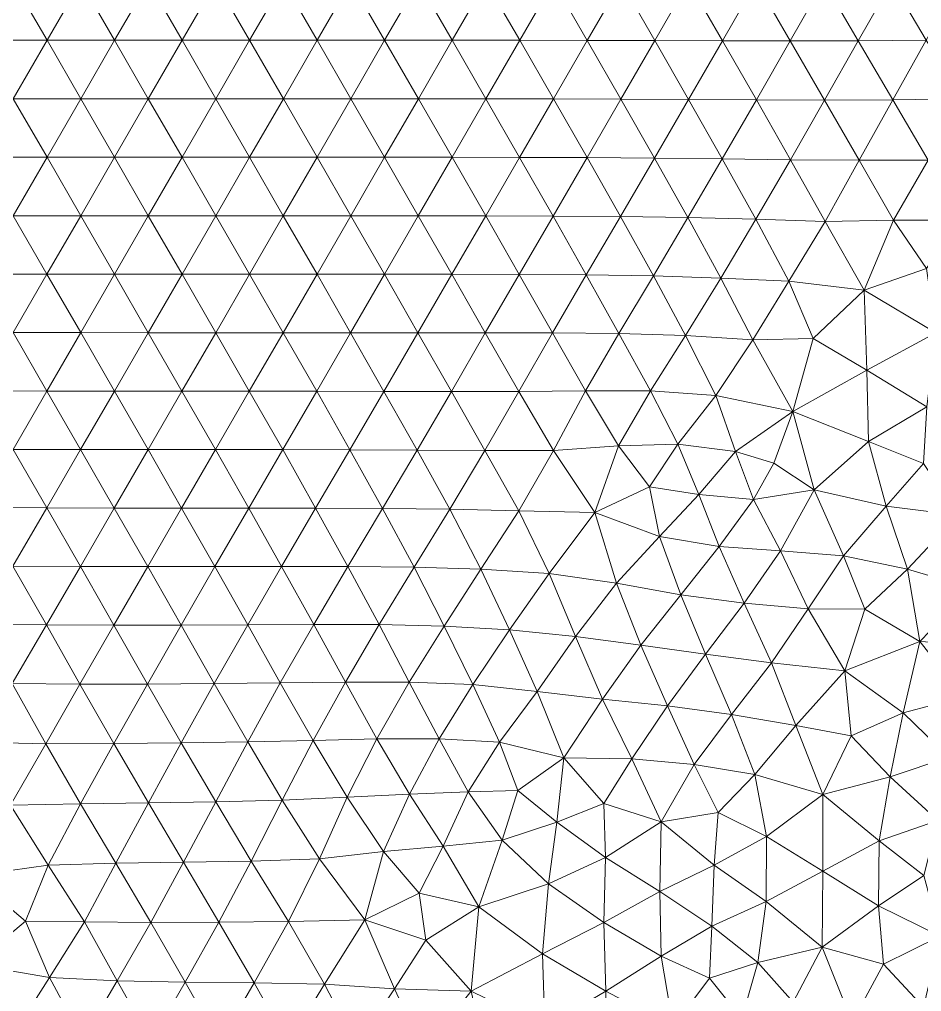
# Model space of a CAD drawing. Extents: x 1.2 to 53.9, y -43.5 to 3.2.
# Drawn here: x 37.627 to 40.299, y -37.213 to -34.335 of the extents above; entities that cross this region are included whole.
import ezdxf

# ---------------------------------------------------------------- set-up
doc = ezdxf.new("R2010")
doc.units = 0
doc.header["$MEASUREMENT"] = 0
doc.layers.add('layer', color=7, linetype='Continuous')

msp = doc.modelspace()

# ---------------------------------------------------------------- linework, layer by layer
at = {"layer": 'layer', "color": 47, "lineweight": 9}
for points in [[(40.4113, -34.222), (40.211, -34.2233), (40.3132, -34.3964)], [(37.709, -34.3963), (37.609, -34.2231), (37.509, -34.3963)], [(37.8091, -34.2231), (37.609, -34.2231), (37.709, -34.3963)], [(37.9091, -34.3963), (37.8091, -34.2231), (37.709, -34.3963)], [(38.0091, -34.2231), (37.8091, -34.2231), (37.9091, -34.3963)], [(38.1091, -34.3963), (38.0091, -34.2231), (37.9091, -34.3963)], [(38.2091, -34.2231), (38.0091, -34.2231), (38.1091, -34.3963)], [(38.3091, -34.3963), (38.2091, -34.2231), (38.1091, -34.3963)], [(38.4091, -34.2231), (38.2091, -34.2231), (38.3091, -34.3963)], [(38.509, -34.3963), (38.4091, -34.2231), (38.3091, -34.3963)], [(38.6091, -34.2231), (38.4091, -34.2231), (38.509, -34.3963)], [(38.709, -34.3963), (38.6091, -34.2231), (38.509, -34.3963)], [(38.809, -34.2231), (38.6091, -34.2231), (38.709, -34.3963)], [(38.909, -34.3964), (38.809, -34.2231), (38.709, -34.3963)], [(39.009, -34.2231), (38.809, -34.2231), (38.909, -34.3964)], [(39.109, -34.3965), (39.009, -34.2231), (38.909, -34.3964)], [(39.209, -34.2232), (39.009, -34.2231), (39.109, -34.3965)], [(39.309, -34.3967), (39.209, -34.2232), (39.109, -34.3965)], [(39.4091, -34.2234), (39.209, -34.2232), (39.309, -34.3967)], [(39.5091, -34.3971), (39.4091, -34.2234), (39.309, -34.3967)], [(39.6092, -34.2236), (39.4091, -34.2234), (39.5091, -34.3971)], [(39.7095, -34.3977), (39.6092, -34.2236), (39.5091, -34.3971)], [(39.8096, -34.2238), (39.6092, -34.2236), (39.7095, -34.3977)], [(39.9103, -34.3981), (39.8096, -34.2238), (39.7095, -34.3977)], [(40.0102, -34.2238), (39.8096, -34.2238), (39.9103, -34.3981)], [(40.1116, -34.398), (40.0102, -34.2238), (39.9103, -34.3981)], [(40.211, -34.2233), (40.0102, -34.2238), (40.1116, -34.398)], [(40.3132, -34.3964), (40.211, -34.2233), (40.1116, -34.398)], [(37.709, -34.3963), (37.509, -34.3963), (37.609, -34.5695)], [(37.809, -34.5695), (37.709, -34.3963), (37.609, -34.5695)], [(37.9091, -34.3963), (37.709, -34.3963), (37.809, -34.5695)], [(38.009, -34.5695), (37.9091, -34.3963), (37.809, -34.5695)], [(38.1091, -34.3963), (37.9091, -34.3963), (38.009, -34.5695)], [(38.209, -34.5695), (38.1091, -34.3963), (38.009, -34.5695)], [(38.3091, -34.3963), (38.1091, -34.3963), (38.209, -34.5695)], [(38.409, -34.5695), (38.3091, -34.3963), (38.209, -34.5695)], [(38.509, -34.3963), (38.3091, -34.3963), (38.409, -34.5695)], [(38.609, -34.5695), (38.509, -34.3963), (38.409, -34.5695)], [(38.709, -34.3963), (38.509, -34.3963), (38.609, -34.5695)], [(38.809, -34.5696), (38.709, -34.3963), (38.609, -34.5695)], [(38.909, -34.3964), (38.709, -34.3963), (38.809, -34.5696)], [(39.0089, -34.5697), (38.909, -34.3964), (38.809, -34.5696)], [(39.109, -34.3965), (38.909, -34.3964), (39.0089, -34.5697)], [(39.2088, -34.5699), (39.109, -34.3965), (39.0089, -34.5697)], [(39.309, -34.3967), (39.109, -34.3965), (39.2088, -34.5699)], [(39.4088, -34.5705), (39.309, -34.3967), (39.2088, -34.5699)], [(39.5091, -34.3971), (39.309, -34.3967), (39.4088, -34.5705)], [(39.6091, -34.5715), (39.5091, -34.3971), (39.4088, -34.5705)], [(39.7095, -34.3977), (39.5091, -34.3971), (39.6091, -34.5715)], [(39.81, -34.5728), (39.7095, -34.3977), (39.6091, -34.5715)], [(39.9103, -34.3981), (39.7095, -34.3977), (39.81, -34.5728)], [(40.0117, -34.5737), (39.9103, -34.3981), (39.81, -34.5728)], [(40.1116, -34.398), (39.9103, -34.3981), (40.0117, -34.5737)], [(40.2146, -34.5733), (40.1116, -34.398), (40.0117, -34.5737)], [(40.3132, -34.3964), (40.1116, -34.398), (40.2146, -34.5733)], [(40.4191, -34.5703), (40.3132, -34.3964), (40.2146, -34.5733)], [(37.709, -34.7427), (37.609, -34.5695), (37.509, -34.7426)], [(37.809, -34.5695), (37.609, -34.5695), (37.709, -34.7427)], [(37.909, -34.7427), (37.809, -34.5695), (37.709, -34.7427)], [(38.009, -34.5695), (37.809, -34.5695), (37.909, -34.7427)], [(38.109, -34.7427), (38.009, -34.5695), (37.909, -34.7427)], [(38.209, -34.5695), (38.009, -34.5695), (38.109, -34.7427)], [(38.309, -34.7427), (38.209, -34.5695), (38.109, -34.7427)], [(38.409, -34.5695), (38.209, -34.5695), (38.309, -34.7427)], [(38.509, -34.7427), (38.409, -34.5695), (38.309, -34.7427)], [(38.609, -34.5695), (38.409, -34.5695), (38.509, -34.7427)], [(38.7089, -34.7428), (38.609, -34.5695), (38.509, -34.7427)], [(38.809, -34.5696), (38.609, -34.5695), (38.7089, -34.7428)], [(38.9088, -34.7429), (38.809, -34.5696), (38.7089, -34.7428)], [(39.0089, -34.5697), (38.809, -34.5696), (38.9088, -34.7429)], [(39.1086, -34.7431), (39.0089, -34.5697), (38.9088, -34.7429)], [(39.2088, -34.5699), (39.0089, -34.5697), (39.1086, -34.7431)], [(39.3084, -34.7438), (39.2088, -34.5699), (39.1086, -34.7431)], [(39.4088, -34.5705), (39.2088, -34.5699), (39.3084, -34.7438)], [(39.5084, -34.7452), (39.4088, -34.5705), (39.3084, -34.7438)], [(39.6091, -34.5715), (39.4088, -34.5705), (39.5084, -34.7452)], [(39.7091, -34.7476), (39.6091, -34.5715), (39.5084, -34.7452)], [(39.81, -34.5728), (39.6091, -34.5715), (39.7091, -34.7476)], [(39.9111, -34.7504), (39.81, -34.5728), (39.7091, -34.7476)], [(40.0117, -34.5737), (39.81, -34.5728), (39.9111, -34.7504)], [(40.1143, -34.7514), (40.0117, -34.5737), (39.9111, -34.7504)], [(40.2146, -34.5733), (40.0117, -34.5737), (40.1143, -34.7514)], [(40.3193, -34.7511), (40.2146, -34.5733), (40.1143, -34.7514)], [(40.4191, -34.5703), (40.2146, -34.5733), (40.3193, -34.7511)], [(37.709, -34.7427), (37.509, -34.7426), (37.609, -34.9158)], [(37.809, -34.9158), (37.709, -34.7427), (37.609, -34.9158)], [(37.909, -34.7427), (37.709, -34.7427), (37.809, -34.9158)], [(38.009, -34.9159), (37.909, -34.7427), (37.809, -34.9158)], [(38.109, -34.7427), (37.909, -34.7427), (38.009, -34.9159)], [(38.209, -34.9159), (38.109, -34.7427), (38.009, -34.9159)], [(38.309, -34.7427), (38.109, -34.7427), (38.209, -34.9159)], [(38.4089, -34.9159), (38.309, -34.7427), (38.209, -34.9159)], [(38.509, -34.7427), (38.309, -34.7427), (38.4089, -34.9159)], [(38.6088, -34.916), (38.509, -34.7427), (38.4089, -34.9159)], [(38.7089, -34.7428), (38.509, -34.7427), (38.6088, -34.916)], [(38.8086, -34.9161), (38.7089, -34.7428), (38.6088, -34.916)], [(38.9088, -34.7429), (38.7089, -34.7428), (38.8086, -34.9161)], [(39.0083, -34.9163), (38.9088, -34.7429), (38.8086, -34.9161)], [(39.1086, -34.7431), (38.9088, -34.7429), (39.0083, -34.9163)], [(39.2079, -34.9168), (39.1086, -34.7431), (39.0083, -34.9163)], [(39.3084, -34.7438), (39.1086, -34.7431), (39.2079, -34.9168)], [(39.4074, -34.9183), (39.3084, -34.7438), (39.2079, -34.9168)], [(39.5084, -34.7452), (39.3084, -34.7438), (39.4074, -34.9183)], [(39.6074, -34.9215), (39.5084, -34.7452), (39.4074, -34.9183)], [(39.7091, -34.7476), (39.5084, -34.7452), (39.6074, -34.9215)], [(39.8088, -34.9266), (39.7091, -34.7476), (39.6074, -34.9215)], [(39.9111, -34.7504), (39.7091, -34.7476), (39.8088, -34.9266)], [(40.0142, -34.9334), (39.9111, -34.7504), (39.8088, -34.9266)], [(40.1143, -34.7514), (39.9111, -34.7504), (40.0142, -34.9334)], [(40.2165, -34.9288), (40.1143, -34.7514), (40.0142, -34.9334)], [(40.3193, -34.7511), (40.1143, -34.7514), (40.2165, -34.9288)], [(40.4101, -34.9295), (40.3193, -34.7511), (40.2165, -34.9288)], [(37.7089, -35.089), (37.609, -34.9158), (37.5088, -35.0888)], [(37.809, -34.9158), (37.609, -34.9158), (37.7089, -35.089)], [(37.909, -35.089), (37.809, -34.9158), (37.7089, -35.089)], [(38.009, -34.9159), (37.809, -34.9158), (37.909, -35.089)], [(38.1089, -35.0891), (38.009, -34.9159), (37.909, -35.089)], [(38.209, -34.9159), (38.009, -34.9159), (38.1089, -35.0891)], [(38.3088, -35.0891), (38.209, -34.9159), (38.1089, -35.0891)], [(38.4089, -34.9159), (38.209, -34.9159), (38.3088, -35.0891)], [(38.5087, -35.0892), (38.4089, -34.9159), (38.3088, -35.0891)], [(38.6088, -34.916), (38.4089, -34.9159), (38.5087, -35.0892)], [(38.7084, -35.0893), (38.6088, -34.916), (38.5087, -35.0892)], [(38.8086, -34.9161), (38.6088, -34.916), (38.7084, -35.0893)], [(38.9081, -35.0894), (38.8086, -34.9161), (38.7084, -35.0893)], [(39.0083, -34.9163), (38.8086, -34.9161), (38.9081, -35.0894)], [(39.1074, -35.0898), (39.0083, -34.9163), (38.9081, -35.0894)], [(39.2079, -34.9168), (39.0083, -34.9163), (39.1074, -35.0898)], [(39.3063, -35.0908), (39.2079, -34.9168), (39.1074, -35.0898)], [(39.4074, -34.9183), (39.2079, -34.9168), (39.3063, -35.0908)], [(39.5051, -35.094), (39.4074, -34.9183), (39.3063, -35.0908)], [(39.6074, -34.9215), (39.4074, -34.9183), (39.5051, -35.094)], [(39.7048, -35.1004), (39.6074, -34.9215), (39.5051, -35.094)], [(39.8088, -34.9266), (39.6074, -34.9215), (39.7048, -35.1004)], [(39.9061, -35.1095), (39.8088, -34.9266), (39.7048, -35.1004)], [(40.0142, -34.9334), (39.8088, -34.9266), (39.9061, -35.1095)], [(40.1296, -35.1368), (40.0142, -34.9334), (39.9061, -35.1095)], [(40.2165, -34.9288), (40.0142, -34.9334), (40.1296, -35.1368)], [(40.3136, -35.0724), (40.2165, -34.9288), (40.1296, -35.1368)], [(40.4101, -34.9295), (40.2165, -34.9288), (40.3136, -35.0724)], [(40.3413, -35.2627), (40.3136, -35.0724), (40.1296, -35.1368)], [(37.7089, -35.089), (37.5088, -35.0888), (37.6088, -35.262)], [(37.8089, -35.2621), (37.7089, -35.089), (37.6088, -35.262)], [(37.909, -35.089), (37.7089, -35.089), (37.8089, -35.2621)], [(38.0088, -35.2622), (37.909, -35.089), (37.8089, -35.2621)], [(38.1089, -35.0891), (37.909, -35.089), (38.0088, -35.2622)], [(38.2087, -35.2623), (38.1089, -35.0891), (38.0088, -35.2622)], [(38.3088, -35.0891), (38.1089, -35.0891), (38.2087, -35.2623)], [(38.4085, -35.2623), (38.3088, -35.0891), (38.2087, -35.2623)], [(38.5087, -35.0892), (38.3088, -35.0891), (38.4085, -35.2623)], [(38.6081, -35.2624), (38.5087, -35.0892), (38.4085, -35.2623)], [(38.7084, -35.0893), (38.5087, -35.0892), (38.6081, -35.2624)], [(38.8077, -35.2627), (38.7084, -35.0893), (38.6081, -35.2624)], [(38.9081, -35.0894), (38.7084, -35.0893), (38.8077, -35.2627)], [(39.0072, -35.2629), (38.9081, -35.0894), (38.8077, -35.2627)], [(39.1074, -35.0898), (38.9081, -35.0894), (39.0072, -35.2629)], [(39.2058, -35.263), (39.1074, -35.0898), (39.0072, -35.2629)], [(39.3063, -35.0908), (39.1074, -35.0898), (39.2058, -35.263)], [(39.403, -35.2644), (39.3063, -35.0908), (39.2058, -35.263)], [(39.5051, -35.094), (39.3063, -35.0908), (39.403, -35.2644)], [(39.6001, -35.2706), (39.5051, -35.094), (39.403, -35.2644)], [(39.7048, -35.1004), (39.5051, -35.094), (39.6001, -35.2706)], [(39.7999, -35.2835), (39.7048, -35.1004), (39.6001, -35.2706)], [(39.9061, -35.1095), (39.7048, -35.1004), (39.7999, -35.2835)], [(39.9786, -35.2794), (39.9061, -35.1095), (39.7999, -35.2835)], [(40.1296, -35.1368), (39.9061, -35.1095), (39.9786, -35.2794)], [(40.1296, -35.1368), (39.9786, -35.2794), (40.1376, -35.3735)], [(40.1376, -35.3735), (40.3413, -35.2627), (40.1296, -35.1368)], [(37.7087, -35.4351), (37.6088, -35.262), (37.5085, -35.4347)], [(37.8089, -35.2621), (37.6088, -35.262), (37.7087, -35.4351)], [(37.9087, -35.4353), (37.8089, -35.2621), (37.7087, -35.4351)], [(38.0088, -35.2622), (37.8089, -35.2621), (37.9087, -35.4353)], [(38.1086, -35.4354), (38.0088, -35.2622), (37.9087, -35.4353)], [(38.2087, -35.2623), (38.0088, -35.2622), (38.1086, -35.4354)], [(38.3082, -35.4354), (38.2087, -35.2623), (38.1086, -35.4354)], [(38.4085, -35.2623), (38.2087, -35.2623), (38.3082, -35.4354)], [(38.5077, -35.4355), (38.4085, -35.2623), (38.3082, -35.4354)], [(38.6081, -35.2624), (38.4085, -35.2623), (38.5077, -35.4355)], [(38.7071, -35.4359), (38.6081, -35.2624), (38.5077, -35.4355)], [(38.8077, -35.2627), (38.6081, -35.2624), (38.7071, -35.4359)], [(38.9067, -35.4364), (38.8077, -35.2627), (38.7071, -35.4359)], [(39.0072, -35.2629), (38.8077, -35.2627), (38.9067, -35.4364)], [(39.1064, -35.4364), (39.0072, -35.2629), (38.9067, -35.4364)], [(39.2058, -35.263), (39.0072, -35.2629), (39.1064, -35.4364)], [(39.3036, -35.4345), (39.2058, -35.263), (39.1064, -35.4364)], [(39.403, -35.2644), (39.2058, -35.263), (39.3036, -35.4345)], [(39.4961, -35.4347), (39.403, -35.2644), (39.3036, -35.4345)], [(39.6001, -35.2706), (39.403, -35.2644), (39.4961, -35.4347)], [(39.6901, -35.4484), (39.6001, -35.2706), (39.4961, -35.4347)], [(39.7999, -35.2835), (39.6001, -35.2706), (39.6901, -35.4484)], [(39.9176, -35.4952), (39.7999, -35.2835), (39.6901, -35.4484)], [(39.9176, -35.4952), (39.9786, -35.2794), (39.7999, -35.2835)], [(39.9176, -35.4952), (40.1376, -35.3735), (39.9786, -35.2794)], [(40.1376, -35.3735), (40.3146, -35.4816), (40.3413, -35.2627)], [(40.1422, -35.5845), (40.1376, -35.3735), (39.9176, -35.4952)], [(40.1422, -35.5845), (40.3146, -35.4816), (40.1376, -35.3735)], [(37.7087, -35.4351), (37.5085, -35.4347), (37.6084, -35.6079)], [(37.8085, -35.6083), (37.7087, -35.4351), (37.6084, -35.6079)], [(37.9087, -35.4353), (37.7087, -35.4351), (37.8085, -35.6083)], [(38.0084, -35.6085), (37.9087, -35.4353), (37.8085, -35.6083)], [(38.1086, -35.4354), (37.9087, -35.4353), (38.0084, -35.6085)], [(38.2079, -35.6085), (38.1086, -35.4354), (38.0084, -35.6085)], [(38.3082, -35.4354), (38.1086, -35.4354), (38.2079, -35.6085)], [(38.407, -35.6085), (38.3082, -35.4354), (38.2079, -35.6085)], [(38.5077, -35.4355), (38.3082, -35.4354), (38.407, -35.6085)], [(38.606, -35.6089), (38.5077, -35.4355), (38.407, -35.6085)], [(38.7071, -35.4359), (38.5077, -35.4355), (38.606, -35.6089)], [(38.8052, -35.6099), (38.7071, -35.4359), (38.606, -35.6089)], [(38.9067, -35.4364), (38.7071, -35.4359), (38.8052, -35.6099)], [(39.0059, -35.6113), (38.9067, -35.4364), (38.8052, -35.6099)], [(39.1064, -35.4364), (38.9067, -35.4364), (39.0059, -35.6113)], [(39.209, -35.6107), (39.1064, -35.4364), (39.0059, -35.6113)], [(39.3036, -35.4345), (39.1064, -35.4364), (39.209, -35.6107)], [(39.4018, -35.5977), (39.3036, -35.4345), (39.209, -35.6107)], [(39.4961, -35.4347), (39.3036, -35.4345), (39.4018, -35.5977)], [(39.4961, -35.4347), (39.4018, -35.5977), (39.5776, -35.5927)], [(39.6901, -35.4484), (39.4961, -35.4347), (39.5776, -35.5927)], [(39.7478, -35.6141), (39.6901, -35.4484), (39.5776, -35.5927)], [(39.9176, -35.4952), (39.6901, -35.4484), (39.7478, -35.6141)], [(40.3049, -35.6496), (40.3146, -35.4816), (40.1422, -35.5845)], [(39.8621, -35.6487), (39.9176, -35.4952), (39.7478, -35.6141)], [(39.9812, -35.7277), (39.9176, -35.4952), (39.8621, -35.6487)], [(39.9812, -35.7277), (40.1422, -35.5845), (39.9176, -35.4952)], [(39.4018, -35.5977), (39.209, -35.6107), (39.3316, -35.7946)], [(39.4937, -35.7187), (39.4018, -35.5977), (39.3316, -35.7946)], [(39.5776, -35.5927), (39.4018, -35.5977), (39.4937, -35.7187)], [(39.6395, -35.7411), (39.5776, -35.5927), (39.4937, -35.7187)], [(39.7478, -35.6141), (39.5776, -35.5927), (39.6395, -35.7411)], [(40.1944, -35.7754), (40.1422, -35.5845), (39.9812, -35.7277)], [(40.1944, -35.7754), (40.3049, -35.6496), (40.1422, -35.5845)], [(37.7082, -35.7811), (37.6084, -35.6079), (37.5079, -35.7802)], [(37.8085, -35.6083), (37.6084, -35.6079), (37.7082, -35.7811)], [(37.9081, -35.7816), (37.8085, -35.6083), (37.7082, -35.7811)], [(38.0084, -35.6085), (37.8085, -35.6083), (37.9081, -35.7816)], [(38.1076, -35.7816), (38.0084, -35.6085), (37.9081, -35.7816)], [(38.2079, -35.6085), (38.0084, -35.6085), (38.1076, -35.7816)], [(38.3064, -35.7815), (38.2079, -35.6085), (38.1076, -35.7816)], [(38.407, -35.6085), (38.2079, -35.6085), (38.3064, -35.7815)], [(38.5046, -35.7816), (38.407, -35.6085), (38.3064, -35.7815)], [(38.606, -35.6089), (38.407, -35.6085), (38.5046, -35.7816)], [(38.7026, -35.7825), (38.606, -35.6089), (38.5046, -35.7816)], [(38.8052, -35.6099), (38.606, -35.6089), (38.7026, -35.7825)], [(38.9018, -35.7851), (38.8052, -35.6099), (38.7026, -35.7825)], [(39.0059, -35.6113), (38.8052, -35.6099), (38.9018, -35.7851)], [(39.1062, -35.7897), (39.0059, -35.6113), (38.9018, -35.7851)], [(39.209, -35.6107), (39.0059, -35.6113), (39.1062, -35.7897)], [(39.3316, -35.7946), (39.209, -35.6107), (39.1062, -35.7897)], [(39.8013, -35.7566), (39.7478, -35.6141), (39.6395, -35.7411)], [(39.8013, -35.7566), (39.8621, -35.6487), (39.7478, -35.6141)], [(39.9812, -35.7277), (39.8621, -35.6487), (39.8013, -35.7566)], [(40.4077, -35.8022), (40.3049, -35.6496), (40.1944, -35.7754)], [(39.4937, -35.7187), (39.3316, -35.7946), (39.5235, -35.8655)], [(39.5235, -35.8655), (39.6395, -35.7411), (39.4937, -35.7187)], [(39.5235, -35.8655), (39.7002, -35.8957), (39.6395, -35.7411)], [(39.7002, -35.8957), (39.8013, -35.7566), (39.6395, -35.7411)], [(39.8811, -35.908), (39.9812, -35.7277), (39.8013, -35.7566)], [(40.0684, -35.9227), (39.9812, -35.7277), (39.8811, -35.908)], [(40.0684, -35.9227), (40.1944, -35.7754), (39.9812, -35.7277)], [(39.7002, -35.8957), (39.8811, -35.908), (39.8013, -35.7566)], [(40.2577, -35.9626), (40.1944, -35.7754), (40.0684, -35.9227)], [(40.2577, -35.9626), (40.4077, -35.8022), (40.1944, -35.7754)], [(37.7082, -35.7811), (37.5079, -35.7802), (37.6075, -35.9535)], [(37.8077, -35.9546), (37.7082, -35.7811), (37.6075, -35.9535)], [(37.9081, -35.7816), (37.7082, -35.7811), (37.8077, -35.9546)], [(38.0073, -35.9549), (37.9081, -35.7816), (37.8077, -35.9546)], [(38.1076, -35.7816), (37.9081, -35.7816), (38.0073, -35.9549)], [(38.206, -35.9546), (38.1076, -35.7816), (38.0073, -35.9549)], [(38.3064, -35.7815), (38.1076, -35.7816), (38.206, -35.9546)], [(38.4035, -35.9542), (38.3064, -35.7815), (38.206, -35.9546)], [(38.5046, -35.7816), (38.3064, -35.7815), (38.4035, -35.9542)], [(38.6, -35.9543), (38.5046, -35.7816), (38.4035, -35.9542)], [(38.7026, -35.7825), (38.5046, -35.7816), (38.6, -35.9543)], [(38.7963, -35.9566), (38.7026, -35.7825), (38.6, -35.9543)], [(38.9018, -35.7851), (38.7026, -35.7825), (38.7963, -35.9566)], [(38.9941, -35.9627), (38.9018, -35.7851), (38.7963, -35.9566)], [(39.1062, -35.7897), (38.9018, -35.7851), (38.9941, -35.9627)], [(39.1963, -35.9753), (39.1062, -35.7897), (38.9941, -35.9627)], [(39.3316, -35.7946), (39.1062, -35.7897), (39.1963, -35.9753)], [(39.3955, -36.0039), (39.3316, -35.7946), (39.1963, -35.9753)], [(39.3955, -36.0039), (39.5235, -35.8655), (39.3316, -35.7946)], [(40.4475, -36.0183), (40.4077, -35.8022), (40.2577, -35.9626)], [(39.5859, -36.0386), (39.5235, -35.8655), (39.3955, -36.0039)], [(39.5859, -36.0386), (39.7002, -35.8957), (39.5235, -35.8655)], [(39.7734, -36.0628), (39.7002, -35.8957), (39.5859, -36.0386)], [(39.7734, -36.0628), (39.8811, -35.908), (39.7002, -35.8957)], [(39.9633, -36.0797), (39.8811, -35.908), (39.7734, -36.0628)], [(39.9633, -36.0797), (40.0684, -35.9227), (39.8811, -35.908)], [(40.1313, -36.0809), (40.0684, -35.9227), (39.9633, -36.0797)], [(40.1313, -36.0809), (40.2577, -35.9626), (40.0684, -35.9227)], [(37.707, -36.1277), (37.6075, -35.9535), (37.5062, -36.1253)], [(37.8077, -35.9546), (37.6075, -35.9535), (37.707, -36.1277)], [(37.9071, -36.1286), (37.8077, -35.9546), (37.707, -36.1277)], [(38.0073, -35.9549), (37.8077, -35.9546), (37.9071, -36.1286)], [(38.106, -36.1282), (38.0073, -35.9549), (37.9071, -36.1286)], [(38.206, -35.9546), (38.0073, -35.9549), (38.106, -36.1282)], [(38.3034, -36.1272), (38.206, -35.9546), (38.106, -36.1282)], [(38.4035, -35.9542), (38.206, -35.9546), (38.3034, -36.1272)], [(38.4988, -36.1262), (38.4035, -35.9542), (38.3034, -36.1272)], [(38.6, -35.9543), (38.4035, -35.9542), (38.4988, -36.1262)], [(38.6925, -36.1265), (38.6, -35.9543), (38.4988, -36.1262)], [(38.7963, -35.9566), (38.6, -35.9543), (38.6925, -36.1265)], [(38.8857, -36.1311), (38.7963, -35.9566), (38.6925, -36.1265)], [(38.9941, -35.9627), (38.7963, -35.9566), (38.8857, -36.1311)], [(38.9941, -35.9627), (38.8857, -36.1311), (39.0793, -36.1418)], [(39.1963, -35.9753), (38.9941, -35.9627), (39.0793, -36.1418)], [(39.2743, -36.162), (39.1963, -35.9753), (39.0793, -36.1418)], [(39.3955, -36.0039), (39.1963, -35.9753), (39.2743, -36.162)], [(40.2945, -36.1767), (40.2577, -35.9626), (40.1313, -36.0809)], [(40.2945, -36.1767), (40.4475, -36.0183), (40.2577, -35.9626)], [(39.4677, -36.1879), (39.3955, -36.0039), (39.2743, -36.162)], [(39.5859, -36.0386), (39.3955, -36.0039), (39.4677, -36.1879)], [(40.4838, -36.1873), (40.4475, -36.0183), (40.2945, -36.1767)], [(39.6591, -36.2143), (39.5859, -36.0386), (39.4677, -36.1879)], [(39.7734, -36.0628), (39.5859, -36.0386), (39.6591, -36.2143)], [(39.8548, -36.2396), (39.7734, -36.0628), (39.6591, -36.2143)], [(39.8548, -36.2396), (39.9633, -36.0797), (39.7734, -36.0628)], [(40.072, -36.2633), (39.9633, -36.0797), (39.8548, -36.2396)], [(40.072, -36.2633), (40.1313, -36.0809), (39.9633, -36.0797)], [(40.2945, -36.1767), (40.1313, -36.0809), (40.072, -36.2633)], [(37.707, -36.1277), (37.5062, -36.1253), (37.6053, -36.3009)], [(37.8066, -36.303), (37.707, -36.1277), (37.6053, -36.3009)], [(37.9071, -36.1286), (37.707, -36.1277), (37.8066, -36.303)], [(38.0066, -36.3028), (37.9071, -36.1286), (37.8066, -36.303)], [(38.106, -36.1282), (37.9071, -36.1286), (38.0066, -36.3028)], [(38.2045, -36.3013), (38.106, -36.1282), (38.0066, -36.3028)], [(38.3034, -36.1272), (38.106, -36.1282), (38.2045, -36.3013)], [(38.4, -36.299), (38.3034, -36.1272), (38.2045, -36.3013)], [(38.4988, -36.1262), (38.3034, -36.1272), (38.4, -36.299)], [(38.5927, -36.2971), (38.4988, -36.1262), (38.4, -36.299)], [(38.6925, -36.1265), (38.4988, -36.1262), (38.5927, -36.2971)], [(38.6925, -36.1265), (38.5927, -36.2971), (38.7819, -36.2971)], [(38.8857, -36.1311), (38.6925, -36.1265), (38.7819, -36.2971)], [(38.97, -36.3043), (38.8857, -36.1311), (38.7819, -36.2971)], [(39.0793, -36.1418), (38.8857, -36.1311), (38.97, -36.3043)], [(38.97, -36.3043), (39.1605, -36.3245), (39.0793, -36.1418)], [(39.1605, -36.3245), (39.2743, -36.162), (39.0793, -36.1418)], [(39.1605, -36.3245), (39.3546, -36.3473), (39.2743, -36.162)], [(39.3546, -36.3473), (39.4677, -36.1879), (39.2743, -36.162)], [(40.2445, -36.3882), (40.2945, -36.1767), (40.072, -36.2633)], [(40.4249, -36.3403), (40.2945, -36.1767), (40.2445, -36.3882)], [(40.4249, -36.3403), (40.4838, -36.1873), (40.2945, -36.1767)], [(39.3546, -36.3473), (39.547, -36.3675), (39.4677, -36.1879)], [(39.547, -36.3675), (39.6591, -36.2143), (39.4677, -36.1879)], [(39.547, -36.3675), (39.736, -36.3927), (39.6591, -36.2143)], [(39.736, -36.3927), (39.8548, -36.2396), (39.6591, -36.2143)], [(39.9274, -36.425), (39.8548, -36.2396), (39.736, -36.3927)], [(39.9274, -36.425), (40.072, -36.2633), (39.8548, -36.2396)], [(40.0911, -36.4562), (40.072, -36.2633), (39.9274, -36.425)], [(40.0911, -36.4562), (40.2445, -36.3882), (40.072, -36.2633)], [(37.7052, -36.4792), (37.6053, -36.3009), (37.5011, -36.4745)], [(37.8066, -36.303), (37.6053, -36.3009), (37.7052, -36.4792)], [(37.9073, -36.4789), (37.8066, -36.303), (37.7052, -36.4792)], [(38.0066, -36.3028), (37.8066, -36.303), (37.9073, -36.4789)], [(38.1067, -36.4771), (38.0066, -36.3028), (37.9073, -36.4789)], [(38.2045, -36.3013), (38.0066, -36.3028), (38.1067, -36.4771)], [(38.3036, -36.474), (38.2045, -36.3013), (38.1067, -36.4771)], [(38.4, -36.299), (38.2045, -36.3013), (38.3036, -36.474)], [(38.4975, -36.4697), (38.4, -36.299), (38.3036, -36.474)], [(38.5927, -36.2971), (38.4, -36.299), (38.4975, -36.4697)], [(38.5927, -36.2971), (38.4975, -36.4697), (38.686, -36.4652)], [(38.7819, -36.2971), (38.5927, -36.2971), (38.686, -36.4652)], [(38.8701, -36.4645), (38.7819, -36.2971), (38.686, -36.4652)], [(38.8701, -36.4645), (38.97, -36.3043), (38.7819, -36.2971)], [(39.0494, -36.4749), (38.97, -36.3043), (38.8701, -36.4645)], [(39.0494, -36.4749), (39.1605, -36.3245), (38.97, -36.3043)], [(39.2402, -36.5215), (39.1605, -36.3245), (39.0494, -36.4749)], [(39.2402, -36.5215), (39.3546, -36.3473), (39.1605, -36.3245)], [(39.4416, -36.5235), (39.3546, -36.3473), (39.2402, -36.5215)], [(39.4416, -36.5235), (39.547, -36.3675), (39.3546, -36.3473)], [(40.3801, -36.5194), (40.4249, -36.3403), (40.2445, -36.3882)], [(39.6255, -36.541), (39.547, -36.3675), (39.4416, -36.5235)], [(39.6255, -36.541), (39.736, -36.3927), (39.547, -36.3675)], [(39.8053, -36.5707), (39.736, -36.3927), (39.6255, -36.541)], [(39.8053, -36.5707), (39.9274, -36.425), (39.736, -36.3927)], [(40.2068, -36.5773), (40.2445, -36.3882), (40.0911, -36.4562)], [(40.3801, -36.5194), (40.2445, -36.3882), (40.2068, -36.5773)], [(40.007, -36.6293), (39.9274, -36.425), (39.8053, -36.5707)], [(40.007, -36.6293), (40.0911, -36.4562), (39.9274, -36.425)], [(38.686, -36.4652), (38.4975, -36.4697), (38.5982, -36.6378)], [(38.7823, -36.6282), (38.686, -36.4652), (38.5982, -36.6378)], [(38.7823, -36.6282), (38.8701, -36.4645), (38.686, -36.4652)], [(38.9566, -36.6216), (38.8701, -36.4645), (38.7823, -36.6282)], [(38.9566, -36.6216), (39.0494, -36.4749), (38.8701, -36.4645)], [(40.2068, -36.5773), (40.0911, -36.4562), (40.007, -36.6293)], [(37.7052, -36.4792), (37.5011, -36.4745), (37.601, -36.6613)], [(37.8083, -36.6575), (37.7052, -36.4792), (37.601, -36.6613)], [(37.9073, -36.4789), (37.7052, -36.4792), (37.8083, -36.6575)], [(38.0096, -36.6546), (37.9073, -36.4789), (37.8083, -36.6575)], [(38.1067, -36.4771), (37.9073, -36.4789), (38.0096, -36.6546)], [(38.2086, -36.6515), (38.1067, -36.4771), (38.0096, -36.6546)], [(38.3036, -36.474), (38.1067, -36.4771), (38.2086, -36.6515)], [(38.4057, -36.6465), (38.3036, -36.474), (38.2086, -36.6515)], [(38.4975, -36.4697), (38.3036, -36.474), (38.4057, -36.6465)], [(38.5982, -36.6378), (38.4975, -36.4697), (38.4057, -36.6465)], [(39.1032, -36.6178), (39.0494, -36.4749), (38.9566, -36.6216)], [(39.2402, -36.5215), (39.0494, -36.4749), (39.1032, -36.6178)], [(39.2188, -36.7112), (39.2402, -36.5215), (39.1032, -36.6178)], [(39.3581, -36.6561), (39.2402, -36.5215), (39.2188, -36.7112)], [(39.3581, -36.6561), (39.4416, -36.5235), (39.2402, -36.5215)], [(39.5278, -36.7107), (39.4416, -36.5235), (39.3581, -36.6561)], [(39.5278, -36.7107), (39.6255, -36.541), (39.4416, -36.5235)], [(40.3473, -36.7067), (40.3801, -36.5194), (40.2068, -36.5773)], [(39.6968, -36.6829), (39.6255, -36.541), (39.5278, -36.7107)], [(39.6968, -36.6829), (39.8053, -36.5707), (39.6255, -36.541)], [(39.8399, -36.754), (39.8053, -36.5707), (39.6968, -36.6829)], [(40.007, -36.6293), (39.8053, -36.5707), (39.8399, -36.754)], [(40.1742, -36.7667), (40.2068, -36.5773), (40.007, -36.6293)], [(40.3473, -36.7067), (40.2068, -36.5773), (40.1742, -36.7667)], [(38.5982, -36.6378), (38.4057, -36.6465), (38.5156, -36.8196)], [(38.7056, -36.7986), (38.5982, -36.6378), (38.5156, -36.8196)], [(38.7823, -36.6282), (38.5982, -36.6378), (38.7056, -36.7986)], [(38.8828, -36.7828), (38.7823, -36.6282), (38.7056, -36.7986)], [(38.8828, -36.7828), (38.9566, -36.6216), (38.7823, -36.6282)], [(39.0568, -36.7649), (38.9566, -36.6216), (38.8828, -36.7828)], [(39.0568, -36.7649), (39.1032, -36.6178), (38.9566, -36.6216)], [(39.2188, -36.7112), (39.1032, -36.6178), (39.0568, -36.7649)], [(40.0065, -36.8568), (40.007, -36.6293), (39.8399, -36.754)], [(40.1742, -36.7667), (40.007, -36.6293), (40.0065, -36.8568)], [(37.7126, -36.839), (37.601, -36.6613), (37.4866, -36.8702)], [(37.8083, -36.6575), (37.601, -36.6613), (37.7126, -36.839)], [(37.9133, -36.8329), (37.8083, -36.6575), (37.7126, -36.839)], [(38.0096, -36.6546), (37.8083, -36.6575), (37.9133, -36.8329)], [(38.1131, -36.8304), (38.0096, -36.6546), (37.9133, -36.8329)], [(38.2086, -36.6515), (38.0096, -36.6546), (38.1131, -36.8304)], [(38.314, -36.827), (38.2086, -36.6515), (38.1131, -36.8304)], [(38.4057, -36.6465), (38.2086, -36.6515), (38.314, -36.827)], [(38.4057, -36.6465), (38.314, -36.827), (38.5156, -36.8196)], [(39.3636, -36.8162), (39.3581, -36.6561), (39.2188, -36.7112)], [(39.3636, -36.8162), (39.5278, -36.7107), (39.3581, -36.6561)], [(39.6846, -36.8386), (39.6968, -36.6829), (39.5278, -36.7107)], [(39.8399, -36.754), (39.6968, -36.6829), (39.6846, -36.8386)], [(39.1939, -36.8941), (39.2188, -36.7112), (39.0568, -36.7649)], [(39.1939, -36.8941), (39.3636, -36.8162), (39.2188, -36.7112)], [(39.5237, -36.9169), (39.5278, -36.7107), (39.3636, -36.8162)], [(39.6846, -36.8386), (39.5278, -36.7107), (39.5237, -36.9169)], [(40.3064, -36.8696), (40.3473, -36.7067), (40.1742, -36.7667)], [(39.8386, -36.9466), (39.8399, -36.754), (39.6846, -36.8386)], [(40.0065, -36.8568), (39.8399, -36.754), (39.8386, -36.9466)], [(38.8111, -36.9215), (38.8828, -36.7828), (38.7056, -36.7986)], [(38.9884, -36.9625), (38.8828, -36.7828), (38.8111, -36.9215)], [(38.9884, -36.9625), (39.0568, -36.7649), (38.8828, -36.7828)], [(38.9884, -36.9625), (39.1939, -36.8941), (39.0568, -36.7649)], [(40.1721, -36.9596), (40.1742, -36.7667), (40.0065, -36.8568)], [(40.1721, -36.9596), (40.3064, -36.8696), (40.1742, -36.7667)], [(38.6505, -37.0008), (38.7056, -36.7986), (38.5156, -36.8196)], [(38.6505, -37.0008), (38.8111, -36.9215), (38.7056, -36.7986)], [(37.7126, -36.839), (37.4866, -36.8702), (37.6456, -37.0045)], [(37.8202, -37.0068), (37.7126, -36.839), (37.6456, -37.0045)], [(37.9133, -36.8329), (37.7126, -36.839), (37.8202, -37.0068)], [(38.0165, -37.0081), (37.9133, -36.8329), (37.8202, -37.0068)], [(38.1131, -36.8304), (37.9133, -36.8329), (38.0165, -37.0081)], [(38.2177, -37.008), (38.1131, -36.8304), (38.0165, -37.0081)], [(38.314, -36.827), (38.1131, -36.8304), (38.2177, -37.008)], [(38.4244, -37.0061), (38.314, -36.827), (38.2177, -37.008)], [(38.5156, -36.8196), (38.314, -36.827), (38.4244, -37.0061)], [(38.4244, -37.0061), (38.6505, -37.0008), (38.5156, -36.8196)], [(39.3585, -37.0082), (39.3636, -36.8162), (39.1939, -36.8941)], [(39.5237, -36.9169), (39.3636, -36.8162), (39.3585, -37.0082)], [(39.6778, -37.0191), (39.6846, -36.8386), (39.5237, -36.9169)], [(39.8386, -36.9466), (39.6846, -36.8386), (39.6778, -37.0191)], [(37.4866, -36.8702), (37.4923, -37.1328), (37.6456, -37.0045)], [(40.0048, -37.082), (40.0065, -36.8568), (39.8386, -36.9466)], [(40.0048, -37.082), (40.1721, -36.9596), (40.0065, -36.8568)], [(40.3542, -37.0489), (40.3064, -36.8696), (40.1721, -36.9596)], [(39.1761, -37.1013), (39.1939, -36.8941), (38.9884, -36.9625)], [(39.3585, -37.0082), (39.1939, -36.8941), (39.1761, -37.1013)], [(38.8309, -37.0606), (38.8111, -36.9215), (38.6505, -37.0008)], [(38.8309, -37.0606), (38.9884, -36.9625), (38.8111, -36.9215)], [(39.5276, -37.1083), (39.5237, -36.9169), (39.3585, -37.0082)], [(39.6778, -37.0191), (39.5237, -36.9169), (39.5276, -37.1083)], [(39.814, -37.127), (39.8386, -36.9466), (39.6778, -37.0191)], [(40.0048, -37.082), (39.8386, -36.9466), (39.814, -37.127)], [(38.9657, -37.2119), (38.9884, -36.9625), (38.8309, -37.0606)], [(39.1761, -37.1013), (38.9884, -36.9625), (38.9657, -37.2119)], [(40.1863, -37.1316), (40.1721, -36.9596), (40.0048, -37.082)], [(40.3542, -37.0489), (40.1721, -36.9596), (40.1863, -37.1316)], [(37.4923, -37.1328), (37.7161, -37.1712), (37.6456, -37.0045)], [(37.6456, -37.0045), (37.7161, -37.1712), (37.8202, -37.0068)], [(37.7161, -37.1712), (37.9172, -37.1817), (37.8202, -37.0068)], [(37.8202, -37.0068), (37.9172, -37.1817), (38.0165, -37.0081)], [(37.9172, -37.1817), (38.1184, -37.1855), (38.0165, -37.0081)], [(38.0165, -37.0081), (38.1184, -37.1855), (38.2177, -37.008)], [(38.1184, -37.1855), (38.3221, -37.1874), (38.2177, -37.008)], [(38.2177, -37.008), (38.3221, -37.1874), (38.4244, -37.0061)], [(38.3221, -37.1874), (38.5304, -37.1907), (38.4244, -37.0061)], [(38.5304, -37.1907), (38.6505, -37.0008), (38.4244, -37.0061)], [(38.738, -37.2051), (38.6505, -37.0008), (38.5304, -37.1907)], [(38.738, -37.2051), (38.8309, -37.0606), (38.6505, -37.0008)], [(39.3639, -37.2118), (39.3585, -37.0082), (39.1761, -37.1013)], [(39.5276, -37.1083), (39.3585, -37.0082), (39.3639, -37.2118)], [(39.6709, -37.1734), (39.6778, -37.0191), (39.5276, -37.1083)], [(39.6709, -37.1734), (39.814, -37.127), (39.6778, -37.0191)], [(38.9657, -37.2119), (38.8309, -37.0606), (38.738, -37.2051)], [(40.3048, -37.2588), (40.3542, -37.0489), (40.1863, -37.1316)], [(39.9188, -37.2444), (40.0048, -37.082), (39.814, -37.127)], [(40.0933, -37.3034), (40.0048, -37.082), (39.9188, -37.2444)], [(40.0933, -37.3034), (40.1863, -37.1316), (40.0048, -37.082)], [(39.1833, -37.3182), (39.1761, -37.1013), (38.9657, -37.2119)], [(39.1833, -37.3182), (39.3639, -37.2118), (39.1761, -37.1013)], [(39.5638, -37.3176), (39.5276, -37.1083), (39.3639, -37.2118)], [(39.5638, -37.3176), (39.6709, -37.1734), (39.5276, -37.1083)], [(39.7673, -37.2933), (39.814, -37.127), (39.6709, -37.1734)], [(39.9188, -37.2444), (39.814, -37.127), (39.7673, -37.2933)], [(37.4923, -37.1328), (37.6067, -37.3443), (37.7161, -37.1712)], [(40.3048, -37.2588), (40.1863, -37.1316), (40.0933, -37.3034)], [(37.6067, -37.3443), (37.8146, -37.3545), (37.7161, -37.1712)], [(37.7161, -37.1712), (37.8146, -37.3545), (37.9172, -37.1817)], [(37.8146, -37.3545), (38.0175, -37.3604), (37.9172, -37.1817)], [(37.9172, -37.1817), (38.0175, -37.3604), (38.1184, -37.1855)], [(38.0175, -37.3604), (38.2198, -37.3638), (38.1184, -37.1855)], [(38.1184, -37.1855), (38.2198, -37.3638), (38.3221, -37.1874)], [(39.7673, -37.2933), (39.6709, -37.1734), (39.5638, -37.3176)], [(38.2198, -37.3638), (38.4229, -37.3671), (38.3221, -37.1874)], [(38.3221, -37.1874), (38.4229, -37.3671), (38.5304, -37.1907)], [(38.4229, -37.3671), (38.6252, -37.3741), (38.5304, -37.1907)], [(38.5304, -37.1907), (38.6252, -37.3741), (38.738, -37.2051)], [(38.6252, -37.3741), (38.8243, -37.3894), (38.738, -37.2051)], [(38.8243, -37.3894), (38.9657, -37.2119), (38.738, -37.2051)], [(39.0166, -37.4443), (38.9657, -37.2119), (38.8243, -37.3894)], [(39.0166, -37.4443), (39.1833, -37.3182), (38.9657, -37.2119)], [(39.3671, -37.415), (39.3639, -37.2118), (39.1833, -37.3182)], [(39.3671, -37.415), (39.5638, -37.3176), (39.3639, -37.2118)]]:
    msp.add_3dface(points, dxfattribs=at)

doc.saveas('drawing.dxf')
